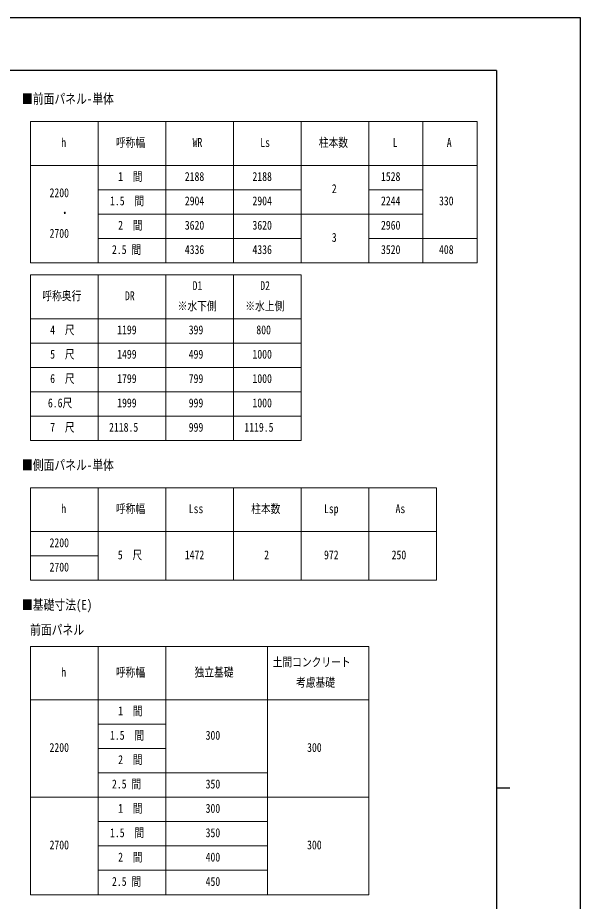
# Model space of a CAD drawing. Units: millimetres, scale not verified. Extents: x -8410 to 8410, y -5940 to 5940.
# Drawn here: x 4251 to 8410, y -589 to 5940 of the extents above; entities that cross this region are included whole.
import ezdxf
from ezdxf.enums import TextEntityAlignment as Align

# ---------------------------------------------------------------- set-up
doc = ezdxf.new("R2010")
doc.units = ezdxf.units.MM
doc.header["$LTSCALE"] = 30
doc.layers.add('0-1_TABLE1', color=7, linetype='Continuous', lineweight=18)
doc.layers.add('0-2_USER1', color=3, linetype='Continuous')
doc.layers.add('0-7_YKK_ZWAK', color=7, linetype='Continuous')
doc.styles.add('ＭＳ ゴシック', font='')
doc.styles.get('ＭＳ ゴシック').set_extended_font_data('MS Gothic')

msp = doc.modelspace()

# ---------------------------------------------------------------- linework, layer by layer
at = {"layer": '0-1_TABLE1'}
for p, q in [((4346.8, 5171.69), (7646.8, 5171.69)), ((4346.8, 5171.69), (4346.8, 4128.69)), ((4846.8, 5171.69), (4846.8, 4128.69)), ((5346.8, 5171.69), (5346.8, 4128.69)), ((5846.8, 5171.69), (5846.8, 4128.69)), ((6346.8, 5171.69), (6346.8, 4128.69)), ((6846.8, 5171.69), (6846.8, 4128.69)), ((7246.8, 5171.69), (7246.8, 4128.69)), ((7646.8, 5171.69), (7646.8, 4128.69)), ((4346.8, 4848.69), (7646.8, 4848.69)), ((4846.8, 4668.69), (6346.8, 4668.69)), ((6846.8, 4668.69), (7246.8, 4668.69)), ((4846.8, 4488.69), (7246.8, 4488.69)), ((4846.8, 4308.69), (6346.8, 4308.69)), ((6846.8, 4308.69), (7646.8, 4308.69)), ((4346.8, 4128.69), (7646.8, 4128.69)), ((4346.8, 4038.69), (6346.8, 4038.69)), ((4346.8, 4038.69), (4346.8, 2815.69)), ((4846.8, 4038.69), (4846.8, 2815.69)), ((5346.8, 4038.69), (5346.8, 2815.69)), ((5846.8, 4038.69), (5846.8, 2815.69)), ((6346.8, 4038.69), (6346.8, 2815.69)), ((4346.8, 3715.69), (6346.8, 3715.69)), ((4346.8, 3535.69), (6346.8, 3535.69)), ((4346.8, 3355.69), (6346.8, 3355.69)), ((4346.8, 3175.69), (6346.8, 3175.69)), ((4346.8, 2995.69), (6346.8, 2995.69)), ((4346.8, 2815.69), (6346.8, 2815.69)), ((4346.8, 2465.69), (7346.8, 2465.69)), ((4346.8, 2465.69), (4346.8, 1782.69)), ((4846.8, 2465.69), (4846.8, 1782.69)), ((5346.8, 2465.69), (5346.8, 1782.69)), ((5846.8, 2465.69), (5846.8, 1782.69)), ((6346.8, 2465.69), (6346.8, 1782.69)), ((6846.8, 2465.69), (6846.8, 1782.69)), ((7346.8, 2465.69), (7346.8, 1782.69)), ((4346.8, 2142.69), (7346.8, 2142.69)), ((4346.8, 1962.69), (4846.8, 1962.69)), ((4346.8, 1782.69), (7346.8, 1782.69)), ((4346.8, 1292.69), (6846.8, 1292.69)), ((4346.8, 1292.69), (4346.8, -540.31)), ((4846.8, 1292.69), (4846.8, -540.31)), ((5346.8, 1292.69), (5346.8, -540.31)), ((6096.8, 1292.69), (6096.8, -540.31)), ((6846.8, 1292.69), (6846.8, -540.31)), ((4346.8, 899.69), (6846.8, 899.69)), ((4846.8, 719.69), (5346.8, 719.69)), ((4846.8, 539.69), (5346.8, 539.69)), ((4846.8, 359.69), (6096.8, 359.69)), ((4346.8, 179.69), (6846.8, 179.69)), ((4846.8, -0.31), (6096.8, -0.31)), ((4846.8, -180.31), (6096.8, -180.31)), ((4846.8, -360.31), (6096.8, -360.31)), ((4346.8, -540.31), (6846.8, -540.31))]:
    msp.add_line(p, q, dxfattribs=at)
at = {"layer": '0-7_YKK_ZWAK'}
for p, q in [((7790.04, 5550), (-7809.96, 5550)), ((7790.04, 5550), (7790.04, -5050)), ((7790.04, 250), (7890.04, 250))]:
    msp.add_line(p, q, dxfattribs=at)
msp.add_lwpolyline([(-8410, -5940), (8410, -5940), (8410, 5940), (-8410, 5940)], close=True, dxfattribs=at)

# ---------------------------------------------------------------- texts
at = {"layer": '0-1_TABLE1', "style": 'ＭＳ ゴシック', "width": 0.8}
for s, p in [('h', (4572.8, 4965.19)), ('呼称幅', (4976.8, 4965.19)), ('WR', (5544, 4965.19)), ('Ls', (6044, 4965.19)), ('柱本数', (6476.8, 4965.19)), ('L', (7022.8, 4965.19)), ('A', (7422.8, 4965.19)), ('1\u3000間', (4993.6, 4713.69)), ('2188', (5486.4, 4713.69)), ('2188', (5986.4, 4713.69)), ('1528', (6936.4, 4713.69)), ('2', (6572.8, 4623.69)), ('2200', (4486.4, 4593.69)), ('1.5\u3000間', (4933.6, 4533.69)), ('2904', (5486.4, 4533.69)), ('2904', (5986.4, 4533.69)), ('2244', (6936.4, 4533.69)), ('330', (7365.2, 4533.69)), ('・', (4563.2, 4443.69)), ('2\u3000間', (4993.6, 4353.69)), ('2700', (4486.4, 4293.69)), ('3620', (5486.4, 4353.69)), ('3620', (5986.4, 4353.69)), ('2960', (6936.4, 4353.69)), ('3', (6572.8, 4263.69)), ('2.5 間', (4948, 4173.69)), ('4336', (5486.4, 4173.69)), ('4336', (5986.4, 4173.69)), ('3520', (6936.4, 4173.69)), ('408', (7365.2, 4173.69)), ('D1', (5544, 3907.19)), ('D2', (6044, 3907.19)), ('呼称奥行', (4433.6, 3832.19)), ('DR', (5044, 3832.19)), ('※水下側', (5433.6, 3757.19)), ('※水上側', (5933.6, 3757.19)), ('4\u3000尺', (4491.2, 3580.69)), ('1199', (4986.4, 3580.69)), ('399', (5515.2, 3580.69)), ('800', (6015.2, 3580.69)), ('5\u3000尺', (4491.2, 3400.69)), ('1499', (4986.4, 3400.69)), ('499', (5515.2, 3400.69)), ('1000', (5986.4, 3400.69)), ('6\u3000尺', (4491.2, 3220.69)), ('1799', (4986.4, 3220.69)), ('799', (5515.2, 3220.69)), ('1000', (5986.4, 3220.69)), ('6.6尺', (4474.4, 3040.69)), ('1999', (4986.4, 3040.69)), ('999', (5515.2, 3040.69)), ('1000', (5986.4, 3040.69)), ('7\u3000尺', (4491.2, 2860.69)), ('2118.5', (4926.4, 2860.69)), ('999', (5515.2, 2860.69)), ('1119.5', (5926.4, 2860.69)), ('呼称幅', (4976.8, 2259.19)), ('柱本数', (5976.8, 2259.19)), ('h', (4572.8, 2259.19)), ('Lss', (5515.2, 2259.19)), ('Lsp', (6515.2, 2259.19)), ('As', (7044, 2259.19)), ('2200', (4486.4, 2007.69)), ('5\u3000尺', (4991.2, 1917.69)), ('1472', (5486.4, 1917.69)), ('2', (6072.8, 1917.69)), ('972', (6515.2, 1917.69)), ('250', (7015.2, 1917.69)), ('2700', (4486.4, 1827.69)), ('土間コンクリート', (6135.8, 1126.19)), ('h', (4572.8, 1051.19)), ('呼称幅', (4976.8, 1051.19)), ('独立基礎', (5558.6, 1051.19)), ('考慮基礎', (6308.6, 976.19)), ('1\u3000間', (4993.6, 764.69)), ('1.5\u3000間', (4933.6, 584.69)), ('300', (5640.2, 584.69)), ('2200', (4486.4, 494.69)), ('300', (6390.2, 494.69)), ('2\u3000間', (4993.6, 404.69)), ('2.5 間', (4948, 224.69)), ('350', (5640.2, 224.69)), ('1\u3000間', (4993.6, 44.69)), ('300', (5640.2, 44.69)), ('1.5\u3000間', (4933.6, -135.31)), ('350', (5640.2, -135.31)), ('2700', (4486.4, -225.31)), ('300', (6390.2, -225.31)), ('2\u3000間', (4993.6, -315.31)), ('400', (5640.2, -315.31)), ('2.5 間', (4948, -495.31)), ('450', (5640.2, -495.31))]:
    msp.add_text(s, height=65.98, dxfattribs=at).set_placement(p, align=Align.BOTTOM_LEFT)
at = {"layer": '0-2_USER1', "style": 'ＭＳ ゴシック', "width": 0.8}
for s, p in [('■前面パネル-単体', (4282.33, 5282)), ('■側面パネル-単体', (4282.33, 2576)), ('■基礎寸法(E)', (4282.33, 1543)), ('前面パネル', (4342, 1359))]:
    msp.add_text(s, height=73.31, dxfattribs=at).set_placement(p, align=Align.BOTTOM_LEFT)

doc.saveas('drawing.dxf')
